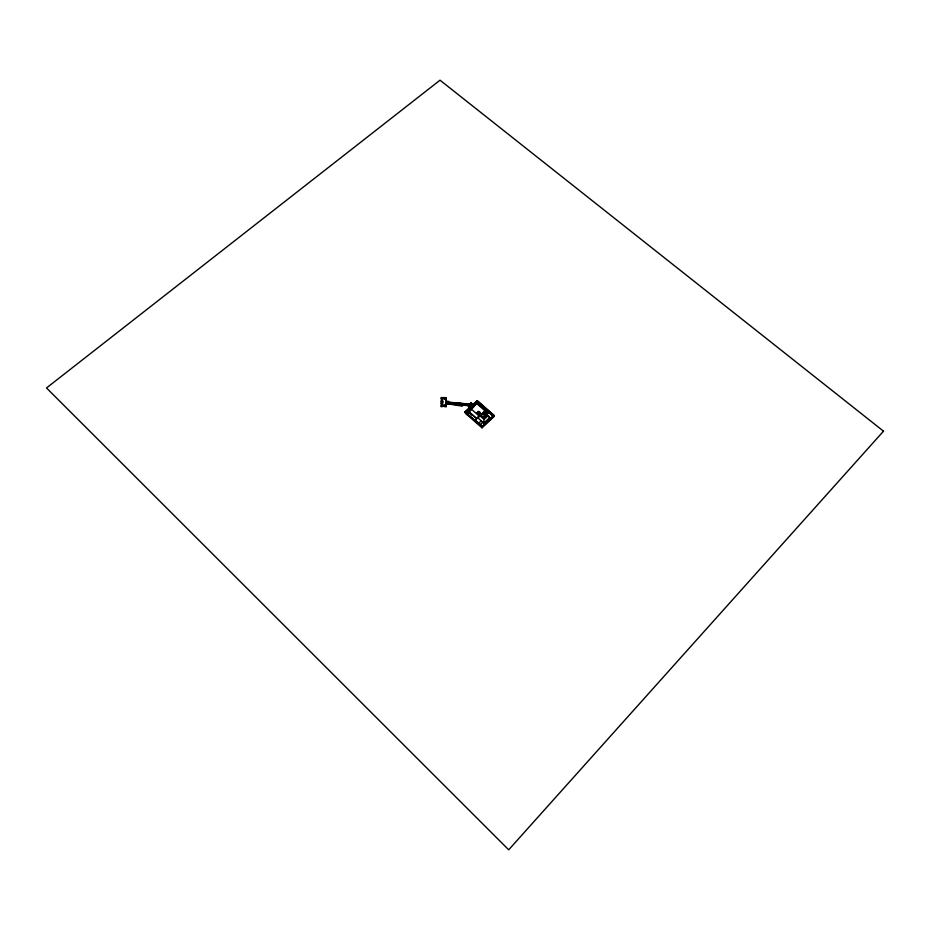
<?xml version="1.0" encoding="UTF-8"?>
<svg xmlns="http://www.w3.org/2000/svg" width="930" height="930" viewBox="0 0 930 930"><rect width="100%" height="100%" fill="white"/><g stroke="black" fill="none" stroke-linecap="round" stroke-linejoin="round"><path stroke-width="1.4" d="M442.703 402.853L441.32 402.829L441.262 403.62L442.645 403.643L442.715 400.958L441.332 400.923L441.273 401.714L442.657 401.748L442.715 400.958M446.109 397.761L446.086 406.712L442.61 405.957L442.668 405.166L444.494 405.213L444.482 405.887L441.239 406.608L441.366 397.563L446.226 397.656L446.086 406.712M446.295 401.167L446.284 402.853L447.911 403.039M442.61 406.631L442.668 405.166M483.809 423.092L484.03 419.418L488.111 415.617L489.726 417.558L483.809 423.092L477.788 417.791L483.716 412.281M441.366 397.563L441.297 398.621L442.692 398.656M441.483 397.738L446.109 397.831M441.239 406.608L441.32 405.55L446.168 405.654M442.668 399.377L442.75 397.866L442.726 398.586L444.784 398.621L444.796 397.901L444.726 399.412M444.424 406.677L444.494 405.213M446.144 398.726L446.226 397.656M448.179 402.492L446.144 402.144L446.109 403.725L447.923 404.015L448.19 401.632M447.923 404.015L448.33 401.4L447.958 403.829L462.35 406.178M469.08 405.678L447.958 403.829L448.26 402.272L446.121 401.911L446.191 401.051L448.318 401.481M466.453 414.059L465.058 411.897L477.264 400.644L494.295 415.664M483.984 417.977L484.472 411.513L482.554 413.304L481.566 415.85L483.984 417.977L486.518 415.617L486.25 413.071L484.286 411.293L485.274 411.978M466.29 414.059L466.814 414.524L468.894 412.083L466.418 413.722M466.372 414.129L466.418 413.536M470.871 407.108L471.905 407.142L471.405 408.921L468.418 406.282L471.126 402.841L473.231 404.992M468.685 405.306L471.522 407.793M468.534 411.769L468.267 411.13L477.078 402.992L488.041 412.606M469.592 404.841L472.87 407.573L469.592 404.841L472.533 407.886L468.174 411.909M468.894 412.083L471.754 415.071M471.01 403.899L471.126 402.841M470.975 406.98L471.58 407.468M471.092 406.852L471.684 407.34M472.533 407.886L472.917 407.154M472.917 404.713L472.824 405.503L475.416 403.108M473.172 406.108L473.858 405.236L473.998 406.526L472.603 405.387L473.312 405.817M473.614 405.643C473.626 404.515 472.51 406.712 473.254 404.794M472.87 407.573L477.078 402.992M477.264 400.644L477.148 401.504L494.179 416.442L482.019 427.812L466.814 414.524M476.706 418.57L475.079 420.767L476.706 418.57L468.267 411.13M477.869 412.071L477.148 413.025C481.949 417.256 476.939 408.003 480.392 413.048L478.671 414.652L476.834 413.025L477.881 411.967M478.59 412.269C476.858 412.56 480.357 412.455 478.578 412.362M478.578 411.618L478.566 411.339M478.439 413.42L478.055 413.466M478.101 413.129L478.043 413.571M478.671 414.652L480.392 413.048M479.136 412.85L479.194 412.409M483.054 414.129L485.983 410.502L488.087 412.339L487.925 413.385L476.974 403.783M483.356 413.153L485.972 410.711M493.249 415.664L481.984 426.858L493.133 416.442L493.249 415.664L488.878 411.827L486.216 414.141M482.019 427.812L482.135 426.835M484.251 411.955L484.832 412.478L485.274 411.711M484.577 411.107L486.018 412.362L484.937 412.025M485.832 411.548L485.983 410.502M486.076 415.117L488.878 411.827M494.156 415.594L477.253 400.865L465.221 411.897L482.124 426.905M494.179 416.442L494.307 415.594L482.124 427.044L465.058 411.897M484.17 413.118L484.472 411.513M486.169 414.048L488.087 412.339M478.648 413.711L479.38 412.955M468.418 406.282L470.069 404.759M469.232 406.945L469.266 405.236L446.109 403.016M464.965 412.746L470.324 407.108L471.498 408.131M474.126 405.468L471.533 407.863L468.534 405.224M466.86 414.059L466.337 413.606M469.092 412.048L471.789 409.537L479.09 416.001L476.404 418.5L469.092 412.025M477.788 417.791L479.961 415.838L484.03 419.418M460.606 404.457L448.237 402.434L470.289 404.306M447.981 403.527L469.115 405.387M448.202 402.632L470.255 404.597M448.004 403.632L469.232 405.538M448.272 402.144L470.441 404.166M448.237 402.434L470.406 404.457M446.179 402.864L447.993 403.225M446.109 402.55L448.144 402.899M488.762 412.618L493.133 416.442M484.856 412.374L483.751 411.885L484.635 412.664M485.065 412.943L488.111 415.617M485.716 414.036L489.726 417.558M484.902 414.199L486.518 415.617M471.126 402.911L474.091 405.747M475.184 419.988L482.1 426.091M883.5 431.171L508.698 849.811L46.5 387.961L440.029 80.189L883.5 431.171M486.25 413.071L484.321 414.861L482.554 413.304L484.542 412.199L486.25 413.071M481.136 420.941L478.578 423.348L480.217 424.801L482.775 422.394L481.136 420.941"/></g></svg>
